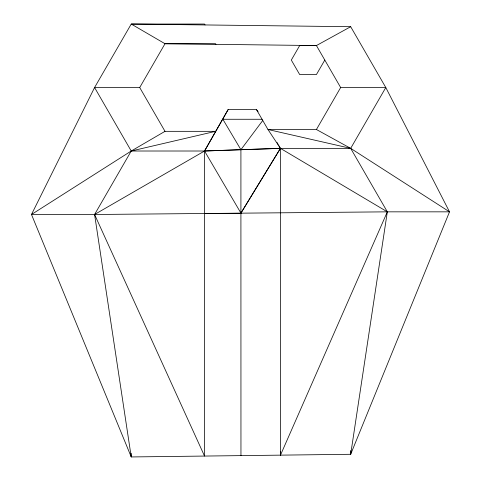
<?xml version="1.0" encoding="UTF-8"?>
<svg xmlns="http://www.w3.org/2000/svg" width="481" height="481" viewBox="0 0 481 481"><rect width="100%" height="100%" fill="white"/><g stroke="black" fill="none" stroke-linecap="round" stroke-linejoin="round"><path stroke-width="0.72" d="M205.05 24.946L204.533 24.05L131.235 24.05L94.583 87.53L31.487 214.496L131.235 456.95L350.679 454.292L449.513 211.838L350.679 148.358L280.441 148.358L240.915 213.167L240.915 149.663M278.95 145.773L280.441 148.358L280.483 455.146L387.331 211.838L350.679 148.358L316.426 129.503L267.965 129.503L256.379 109.434L228.228 109.434L204.533 151.01L204.533 456.066L94.583 214.496L131.235 151.01L165.007 131.331L215.584 131.331L131.235 151.01L31.487 214.496L94.583 214.496L387.331 211.838L449.513 211.838L385.798 87.53L350.679 26.708L131.235 24.05L165.007 43.729L316.426 45.563L350.679 26.708M228.228 109.434L204.533 151.01L94.583 214.496L131.235 456.95L131.235 453.198M165.007 131.331L139.718 87.53L165.007 43.729L215.584 43.729L215.945 44.348M324.801 60.065L316.426 74.561L299.681 74.561L291.312 60.065L299.681 45.563L316.426 45.563L340.656 87.53L316.426 129.503M240.957 455.621L240.915 213.095L280.441 148.358L267.965 129.503L350.679 148.358L385.798 87.53L340.656 87.53M262.758 120.466L240.909 149.687L204.533 151.01L131.235 151.01L94.583 87.53L139.718 87.53M350.679 450.547L350.679 454.292L387.331 211.838L280.441 148.358L204.533 151.01L240.915 213.095M280.441 148.358L240.909 149.687L222.859 119.27L262.163 119.27M204.533 213.498L240.915 213.287M256.379 109.434L258.087 111.748M277.086 142.538L278.204 144.48M280.483 451.394L280.483 455.146"/></g></svg>
